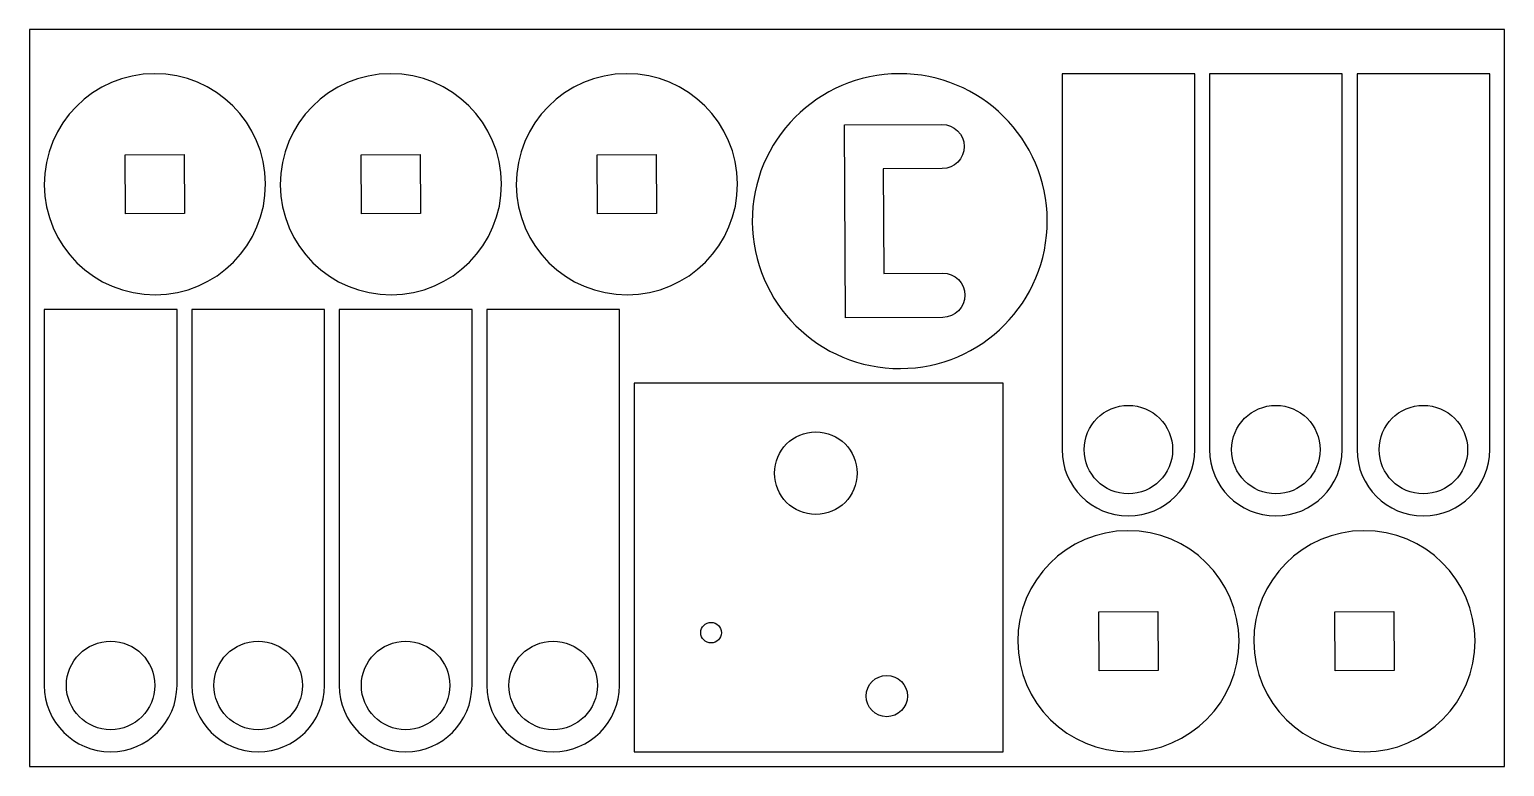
# Model space of a CAD drawing. Header units: metres. Extents: x 0 to 1000, y 0 to 500.
import ezdxf

# ---------------------------------------------------------------- set-up
doc = ezdxf.new("R2010")
doc.units = ezdxf.units.M

msp = doc.modelspace()

# ---------------------------------------------------------------- linework, layer by layer
for points in [[(0, 0), (1000, 0), (1000, 500), (0, 500)], [(64.9, 414.9), (104.9, 415.1), (105.1, 375.1), (65.1, 374.9)], [(224.9, 414.9), (264.9, 415.1), (265.1, 375.1), (225.1, 374.9)], [(384.9, 414.9), (424.9, 415.1), (425.1, 375.1), (385.1, 374.9)], [(410, 10), (660, 10), (660, 260), (410, 260)], [(724.9, 104.9), (764.9, 105.1), (765.1, 65.1), (725.1, 64.9)], [(884.9, 104.9), (924.9, 105.1), (925.1, 65.1), (885.1, 64.9)]]:
    msp.add_lwpolyline(points, close=True)
for points in [[(84.7, 470, 1), (85.3, 320, 1)], [(244.7, 470, 1), (245.3, 320, 1)], [(404.7, 470, 1), (405.3, 320, 1)], [(589.6, 470, 1), (590.4, 270, 1)], [(700, 470), (700, 215, 1), (790, 215), (790, 470)], [(800, 470), (800, 215, 1), (890, 215), (890, 470)], [(900, 470), (900, 215, 1), (990, 215), (990, 470)], [(618.6, 435.6, -1), (618.8, 405.6), (578.8, 405.4), (579.1, 334.5), (619.1, 334.7, -1), (619.2, 304.7), (553.2, 304.4), (552.6, 435.3)], [(10, 310), (10, 55, 1), (100, 55), (100, 310)], [(110, 310), (110, 55, 1), (200, 55), (200, 310)], [(210, 310), (210, 55, 1), (300, 55), (300, 310)], [(310, 310), (310, 55, 1), (400, 55), (400, 310)], [(745, 245, -1), (745, 185, -1)], [(845, 245, -1), (845, 185, -1)], [(945, 245, -1), (945, 185, -1)], [(505.1, 199, -1), (561.1, 199, -1)], [(744.7, 160, 1), (745.3, 10, 1)], [(904.7, 160, 1), (905.3, 10, 1)], [(455.1, 90.8, -1), (469.1, 90.8, -1)], [(55, 85, -1), (55, 25, -1)], [(155, 85, -1), (155, 25, -1)], [(255, 85, -1), (255, 25, -1)], [(355, 85, -1), (355, 25, -1)], [(567.2, 47.8, -1), (595.2, 47.8, -1)]]:
    msp.add_lwpolyline(points, format="xyb", close=True)

doc.saveas('drawing.dxf')
